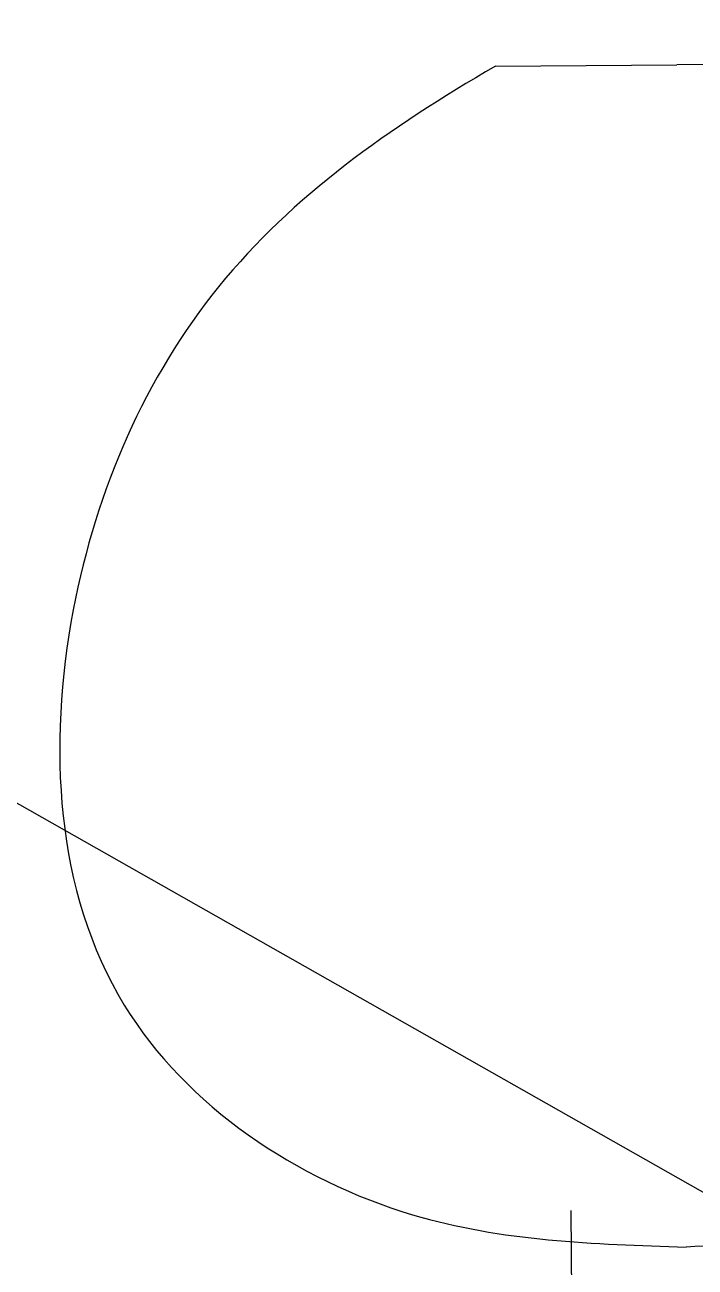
# Model space of a CAD drawing. Header units: metres. Extents: x 324293 to 653279, y 3585589 to 7191434.
# Drawn here: x 334514.3115 to 334514.5787, y 3600569.6537 to 3600570.1485 of the extents above; entities that cross this region are included whole.
import ezdxf

# ---------------------------------------------------------------- set-up
doc = ezdxf.new("R2010")
doc.units = ezdxf.units.M
doc.layers.add('Tir bargh', color=10, linetype='Continuous')
doc.layers.add('V-NODE', color=1, linetype='Continuous')

# ---------------------------------------------------------------- blocks, each defined once
blk = doc.blocks.new('E')
at = {"layer": 'Tir bargh'}
for p, q in [((0.96012, 5.01545), (-1.09158, 6.20022)), ((-0.44561, 5.95606), (-0.42252, 5.95606)), ((-0.39943, 5.95606), (-0.42252, 5.95606)), ((-0.43711, 5.78028), (-0.43711, 5.81044))]:
    blk.add_line(p, q, dxfattribs=at)
for points in [[(-0.44561, 5.95606, -0.28802), (-0.45908, 5.94838, -0.28802), (-0.48397, 5.93125, -0.28802), (-0.50404, 5.88667, -0.28802), (-0.50172, 5.83476, -0.28802), (-0.46112, 5.80718, -0.28802), (-0.43424, 5.80612, -0.28802), (-0.42252, 5.80567, -0.28802)], [(-0.39943, 5.95606, -0.28802), (-0.38596, 5.94838, -0.28802), (-0.36106, 5.93125, -0.28802), (-0.341, 5.88667, -0.28802), (-0.34332, 5.83476, -0.28802), (-0.38392, 5.80718, -0.28802), (-0.4108, 5.80612, -0.28802), (-0.42252, 5.80567, -0.28802)]]:
    blk.add_open_spline(points, degree=3, knots=[0.28987, 0.28987, 0.28987, 0.28987, 0.908816, 1.521914, 2.211913, 2.829368, 3.306397, 3.306397, 3.306397, 3.306397], dxfattribs=at)
at = {"layer": 'Tir bargh', "invisible_edges": 15}
for points in [[(-0.44448, 5.95606, -0.28089), (-0.45361, 5.95028, -0.27792), (-0.45503, 5.95028, -0.28461), (-0.44548, 5.95606, -0.28561)], [(-0.44548, 5.95606, -0.28561), (-0.45503, 5.95028, -0.28461), (-0.45503, 5.95028, -0.29144), (-0.44548, 5.95606, -0.29044)], [(-0.44548, 5.95606, -0.29044), (-0.45503, 5.95028, -0.29144), (-0.45361, 5.95028, -0.29813), (-0.44448, 5.95606, -0.29516)], [(-0.44252, 5.95606, -0.27648), (-0.45083, 5.95028, -0.27168), (-0.45361, 5.95028, -0.27792), (-0.44448, 5.95606, -0.28089)], [(-0.44448, 5.95606, -0.29516), (-0.45361, 5.95028, -0.29813), (-0.45083, 5.95028, -0.30437), (-0.44252, 5.95606, -0.29957)], [(-0.43968, 5.95606, -0.27257), (-0.44681, 5.95028, -0.26615), (-0.45083, 5.95028, -0.27168), (-0.44252, 5.95606, -0.27648)], [(-0.44252, 5.95606, -0.29957), (-0.45083, 5.95028, -0.30437), (-0.44681, 5.95028, -0.3099), (-0.43968, 5.95606, -0.30348)], [(-0.43609, 5.95606, -0.26934), (-0.44173, 5.95028, -0.26158), (-0.44681, 5.95028, -0.26615), (-0.43968, 5.95606, -0.27257)], [(-0.43968, 5.95606, -0.30348), (-0.44681, 5.95028, -0.3099), (-0.44173, 5.95028, -0.31447), (-0.43609, 5.95606, -0.30671)], [(-0.43191, 5.95606, -0.26693), (-0.43582, 5.95028, -0.25816), (-0.44173, 5.95028, -0.26158), (-0.43609, 5.95606, -0.26934)], [(-0.43609, 5.95606, -0.30671), (-0.44173, 5.95028, -0.31447), (-0.43582, 5.95028, -0.31789), (-0.43191, 5.95606, -0.30912)], [(-0.42732, 5.95606, -0.26544), (-0.42932, 5.95028, -0.25605), (-0.43582, 5.95028, -0.25816), (-0.43191, 5.95606, -0.26693)], [(-0.43191, 5.95606, -0.30912), (-0.43582, 5.95028, -0.31789), (-0.42932, 5.95028, -0.32), (-0.42732, 5.95606, -0.31061)], [(-0.42252, 5.95606, -0.26493), (-0.42252, 5.95028, -0.25533), (-0.42932, 5.95028, -0.25605), (-0.42732, 5.95606, -0.26544)], [(-0.42732, 5.95606, -0.31061), (-0.42932, 5.95028, -0.32), (-0.42252, 5.95028, -0.32072), (-0.42252, 5.95606, -0.31112)], [(-0.42252, 5.95606, -0.31112), (-0.42252, 5.95028, -0.32072), (-0.41572, 5.95028, -0.32), (-0.41772, 5.95606, -0.31061)], [(-0.41772, 5.95606, -0.26544), (-0.41572, 5.95028, -0.25605), (-0.42252, 5.95028, -0.25533), (-0.42252, 5.95606, -0.26493)], [(-0.45361, 5.95028, -0.27792), (-0.46238, 5.94391, -0.27507), (-0.4642, 5.94391, -0.28364), (-0.45503, 5.95028, -0.28461)], [(-0.45503, 5.95028, -0.28461), (-0.4642, 5.94391, -0.28364), (-0.4642, 5.94391, -0.29241), (-0.45503, 5.95028, -0.29144)], [(-0.45503, 5.95028, -0.29144), (-0.4642, 5.94391, -0.29241), (-0.46238, 5.94391, -0.30097), (-0.45361, 5.95028, -0.29813)], [(-0.45083, 5.95028, -0.27168), (-0.45881, 5.94391, -0.26707), (-0.46238, 5.94391, -0.27507), (-0.45361, 5.95028, -0.27792)], [(-0.45361, 5.95028, -0.29813), (-0.46238, 5.94391, -0.30097), (-0.45881, 5.94391, -0.30898), (-0.45083, 5.95028, -0.30437)], [(-0.44681, 5.95028, -0.26615), (-0.45366, 5.94391, -0.25998), (-0.45881, 5.94391, -0.26707), (-0.45083, 5.95028, -0.27168)], [(-0.45083, 5.95028, -0.30437), (-0.45881, 5.94391, -0.30898), (-0.45366, 5.94391, -0.31607), (-0.44681, 5.95028, -0.3099)], [(-0.44173, 5.95028, -0.26158), (-0.44715, 5.94391, -0.25412), (-0.45366, 5.94391, -0.25998), (-0.44681, 5.95028, -0.26615)], [(-0.44681, 5.95028, -0.3099), (-0.45366, 5.94391, -0.31607), (-0.44715, 5.94391, -0.32193), (-0.44173, 5.95028, -0.31447)], [(-0.43582, 5.95028, -0.25816), (-0.43956, 5.94391, -0.24974), (-0.44715, 5.94391, -0.25412), (-0.44173, 5.95028, -0.26158)], [(-0.44173, 5.95028, -0.31447), (-0.44715, 5.94391, -0.32193), (-0.43956, 5.94391, -0.32631), (-0.43582, 5.95028, -0.31789)], [(-0.42932, 5.95028, -0.25605), (-0.43123, 5.94391, -0.24703), (-0.43956, 5.94391, -0.24974), (-0.43582, 5.95028, -0.25816)], [(-0.43582, 5.95028, -0.31789), (-0.43956, 5.94391, -0.32631), (-0.43123, 5.94391, -0.32902), (-0.42932, 5.95028, -0.32)], [(-0.42252, 5.95028, -0.25533), (-0.42252, 5.94391, -0.24612), (-0.43123, 5.94391, -0.24703), (-0.42932, 5.95028, -0.25605)], [(-0.42932, 5.95028, -0.32), (-0.43123, 5.94391, -0.32902), (-0.42252, 5.94391, -0.32993), (-0.42252, 5.95028, -0.32072)], [(-0.42252, 5.95028, -0.32072), (-0.42252, 5.94391, -0.32993), (-0.41381, 5.94391, -0.32902), (-0.41572, 5.95028, -0.32)], [(-0.41572, 5.95028, -0.25605), (-0.41381, 5.94391, -0.24703), (-0.42252, 5.94391, -0.24612), (-0.42252, 5.95028, -0.25533)], [(-0.46238, 5.94391, -0.27507), (-0.47057, 5.93674, -0.27241), (-0.47276, 5.93674, -0.28274), (-0.4642, 5.94391, -0.28364)], [(-0.4642, 5.94391, -0.28364), (-0.47276, 5.93674, -0.28274), (-0.47276, 5.93674, -0.29331), (-0.4642, 5.94391, -0.29241)], [(-0.4642, 5.94391, -0.29241), (-0.47276, 5.93674, -0.29331), (-0.47057, 5.93674, -0.30364), (-0.46238, 5.94391, -0.30097)], [(-0.45881, 5.94391, -0.26707), (-0.46627, 5.93674, -0.26276), (-0.47057, 5.93674, -0.27241), (-0.46238, 5.94391, -0.27507)], [(-0.46238, 5.94391, -0.30097), (-0.47057, 5.93674, -0.30364), (-0.46627, 5.93674, -0.31328), (-0.45881, 5.94391, -0.30898)], [(-0.45366, 5.94391, -0.25998), (-0.46006, 5.93674, -0.25422), (-0.46627, 5.93674, -0.26276), (-0.45881, 5.94391, -0.26707)], [(-0.45881, 5.94391, -0.30898), (-0.46627, 5.93674, -0.31328), (-0.46006, 5.93674, -0.32183), (-0.45366, 5.94391, -0.31607)], [(-0.44715, 5.94391, -0.25412), (-0.45221, 5.93674, -0.24715), (-0.46006, 5.93674, -0.25422), (-0.45366, 5.94391, -0.25998)], [(-0.45366, 5.94391, -0.31607), (-0.46006, 5.93674, -0.32183), (-0.45221, 5.93674, -0.3289), (-0.44715, 5.94391, -0.32193)], [(-0.43956, 5.94391, -0.24974), (-0.44307, 5.93674, -0.24187), (-0.45221, 5.93674, -0.24715), (-0.44715, 5.94391, -0.25412)], [(-0.44715, 5.94391, -0.32193), (-0.45221, 5.93674, -0.3289), (-0.44307, 5.93674, -0.33418), (-0.43956, 5.94391, -0.32631)], [(-0.43123, 5.94391, -0.24703), (-0.43302, 5.93674, -0.23861), (-0.44307, 5.93674, -0.24187), (-0.43956, 5.94391, -0.24974)], [(-0.43956, 5.94391, -0.32631), (-0.44307, 5.93674, -0.33418), (-0.43302, 5.93674, -0.33744), (-0.43123, 5.94391, -0.32902)], [(-0.42252, 5.94391, -0.24612), (-0.42252, 5.93674, -0.2375), (-0.43302, 5.93674, -0.23861), (-0.43123, 5.94391, -0.24703)], [(-0.43123, 5.94391, -0.32902), (-0.43302, 5.93674, -0.33744), (-0.42252, 5.93674, -0.33854), (-0.42252, 5.94391, -0.32993)], [(-0.42252, 5.94391, -0.32993), (-0.42252, 5.93674, -0.33854), (-0.41201, 5.93674, -0.33744), (-0.41381, 5.94391, -0.32902)], [(-0.41381, 5.94391, -0.24703), (-0.41201, 5.93674, -0.23861), (-0.42252, 5.93674, -0.2375), (-0.42252, 5.94391, -0.24612)], [(-0.47057, 5.93674, -0.27241), (-0.47791, 5.92863, -0.27003), (-0.48044, 5.92863, -0.28194), (-0.47276, 5.93674, -0.28274)], [(-0.47276, 5.93674, -0.28274), (-0.48044, 5.92863, -0.28194), (-0.48044, 5.92863, -0.29411), (-0.47276, 5.93674, -0.29331)], [(-0.47276, 5.93674, -0.29331), (-0.48044, 5.92863, -0.29411), (-0.47791, 5.92863, -0.30602), (-0.47057, 5.93674, -0.30364)], [(-0.46627, 5.93674, -0.26276), (-0.47296, 5.92863, -0.2589), (-0.47791, 5.92863, -0.27003), (-0.47057, 5.93674, -0.27241)], [(-0.47057, 5.93674, -0.30364), (-0.47791, 5.92863, -0.30602), (-0.47296, 5.92863, -0.31715), (-0.46627, 5.93674, -0.31328)], [(-0.46006, 5.93674, -0.25422), (-0.4658, 5.92863, -0.24905), (-0.47296, 5.92863, -0.2589), (-0.46627, 5.93674, -0.26276)], [(-0.46627, 5.93674, -0.31328), (-0.47296, 5.92863, -0.31715), (-0.4658, 5.92863, -0.327), (-0.46006, 5.93674, -0.32183)], [(-0.45221, 5.93674, -0.24715), (-0.45675, 5.92863, -0.2409), (-0.4658, 5.92863, -0.24905), (-0.46006, 5.93674, -0.25422)], [(-0.46006, 5.93674, -0.32183), (-0.4658, 5.92863, -0.327), (-0.45675, 5.92863, -0.33515), (-0.45221, 5.93674, -0.3289)], [(-0.44307, 5.93674, -0.24187), (-0.44621, 5.92863, -0.23482), (-0.45675, 5.92863, -0.2409), (-0.45221, 5.93674, -0.24715)], [(-0.45221, 5.93674, -0.3289), (-0.45675, 5.92863, -0.33515), (-0.44621, 5.92863, -0.34123), (-0.44307, 5.93674, -0.33418)], [(-0.43302, 5.93674, -0.23861), (-0.43463, 5.92863, -0.23105), (-0.44621, 5.92863, -0.23482), (-0.44307, 5.93674, -0.24187)], [(-0.44307, 5.93674, -0.33418), (-0.44621, 5.92863, -0.34123), (-0.43463, 5.92863, -0.345), (-0.43302, 5.93674, -0.33744)], [(-0.42252, 5.93674, -0.2375), (-0.42252, 5.92863, -0.22978), (-0.43463, 5.92863, -0.23105), (-0.43302, 5.93674, -0.23861)], [(-0.43302, 5.93674, -0.33744), (-0.43463, 5.92863, -0.345), (-0.42252, 5.92863, -0.34627), (-0.42252, 5.93674, -0.33854)], [(-0.42252, 5.93674, -0.33854), (-0.42252, 5.92863, -0.34627), (-0.41041, 5.92863, -0.345), (-0.41201, 5.93674, -0.33744)], [(-0.41201, 5.93674, -0.23861), (-0.41041, 5.92863, -0.23105), (-0.42252, 5.92863, -0.22978), (-0.42252, 5.93674, -0.2375)], [(-0.47791, 5.92863, -0.27003), (-0.48415, 5.91956, -0.268), (-0.48697, 5.91956, -0.28125), (-0.48044, 5.92863, -0.28194)], [(-0.48044, 5.92863, -0.28194), (-0.48697, 5.91956, -0.28125), (-0.48697, 5.91956, -0.2948), (-0.48044, 5.92863, -0.29411)], [(-0.48044, 5.92863, -0.29411), (-0.48697, 5.91956, -0.2948), (-0.48415, 5.91956, -0.30805), (-0.47791, 5.92863, -0.30602)], [(-0.47296, 5.92863, -0.2589), (-0.47864, 5.91956, -0.25562), (-0.48415, 5.91956, -0.268), (-0.47791, 5.92863, -0.27003)], [(-0.47791, 5.92863, -0.30602), (-0.48415, 5.91956, -0.30805), (-0.47864, 5.91956, -0.32043), (-0.47296, 5.92863, -0.31715)], [(-0.4658, 5.92863, -0.24905), (-0.47068, 5.91956, -0.24466), (-0.47864, 5.91956, -0.25562), (-0.47296, 5.92863, -0.2589)], [(-0.47296, 5.92863, -0.31715), (-0.47864, 5.91956, -0.32043), (-0.47068, 5.91956, -0.33139), (-0.4658, 5.92863, -0.327)], [(-0.45675, 5.92863, -0.2409), (-0.46061, 5.91956, -0.23559), (-0.47068, 5.91956, -0.24466), (-0.4658, 5.92863, -0.24905)], [(-0.4658, 5.92863, -0.327), (-0.47068, 5.91956, -0.33139), (-0.46061, 5.91956, -0.34045), (-0.45675, 5.92863, -0.33515)], [(-0.44621, 5.92863, -0.23482), (-0.44888, 5.91956, -0.22882), (-0.46061, 5.91956, -0.23559), (-0.45675, 5.92863, -0.2409)], [(-0.45675, 5.92863, -0.33515), (-0.46061, 5.91956, -0.34045), (-0.44888, 5.91956, -0.34723), (-0.44621, 5.92863, -0.34123)], [(-0.43463, 5.92863, -0.23105), (-0.43599, 5.91956, -0.22463), (-0.44888, 5.91956, -0.22882), (-0.44621, 5.92863, -0.23482)], [(-0.44621, 5.92863, -0.34123), (-0.44888, 5.91956, -0.34723), (-0.43599, 5.91956, -0.35142), (-0.43463, 5.92863, -0.345)], [(-0.42252, 5.92863, -0.22978), (-0.42252, 5.91956, -0.22322), (-0.43599, 5.91956, -0.22463), (-0.43463, 5.92863, -0.23105)], [(-0.43463, 5.92863, -0.345), (-0.43599, 5.91956, -0.35142), (-0.42252, 5.91956, -0.35283), (-0.42252, 5.92863, -0.34627)], [(-0.42252, 5.92863, -0.34627), (-0.42252, 5.91956, -0.35283), (-0.40904, 5.91956, -0.35142), (-0.41041, 5.92863, -0.345)], [(-0.41041, 5.92863, -0.23105), (-0.40904, 5.91956, -0.22463), (-0.42252, 5.91956, -0.22322), (-0.42252, 5.92863, -0.22978)], [(-0.48415, 5.91956, -0.268), (-0.48922, 5.9097, -0.26635), (-0.49227, 5.9097, -0.28069), (-0.48697, 5.91956, -0.28125)], [(-0.48697, 5.91956, -0.28125), (-0.49227, 5.9097, -0.28069), (-0.49227, 5.9097, -0.29536), (-0.48697, 5.91956, -0.2948)], [(-0.48697, 5.91956, -0.2948), (-0.49227, 5.9097, -0.29536), (-0.48922, 5.9097, -0.3097), (-0.48415, 5.91956, -0.30805)], [(-0.47864, 5.91956, -0.25562), (-0.48326, 5.9097, -0.25296), (-0.48922, 5.9097, -0.26635), (-0.48415, 5.91956, -0.268)], [(-0.48415, 5.91956, -0.30805), (-0.48922, 5.9097, -0.3097), (-0.48326, 5.9097, -0.32309), (-0.47864, 5.91956, -0.32043)], [(-0.47068, 5.91956, -0.24466), (-0.47464, 5.9097, -0.2411), (-0.48326, 5.9097, -0.25296), (-0.47864, 5.91956, -0.25562)], [(-0.47864, 5.91956, -0.32043), (-0.48326, 5.9097, -0.32309), (-0.47464, 5.9097, -0.33495), (-0.47068, 5.91956, -0.33139)], [(-0.46061, 5.91956, -0.23559), (-0.46374, 5.9097, -0.23129), (-0.47464, 5.9097, -0.2411), (-0.47068, 5.91956, -0.24466)], [(-0.47068, 5.91956, -0.33139), (-0.47464, 5.9097, -0.33495), (-0.46374, 5.9097, -0.34476), (-0.46061, 5.91956, -0.34045)], [(-0.44888, 5.91956, -0.22882), (-0.45104, 5.9097, -0.22395), (-0.46374, 5.9097, -0.23129), (-0.46061, 5.91956, -0.23559)], [(-0.46061, 5.91956, -0.34045), (-0.46374, 5.9097, -0.34476), (-0.45104, 5.9097, -0.35209), (-0.44888, 5.91956, -0.34723)], [(-0.43599, 5.91956, -0.22463), (-0.4371, 5.9097, -0.21942), (-0.45104, 5.9097, -0.22395), (-0.44888, 5.91956, -0.22882)], [(-0.44888, 5.91956, -0.34723), (-0.45104, 5.9097, -0.35209), (-0.4371, 5.9097, -0.35663), (-0.43599, 5.91956, -0.35142)], [(-0.42252, 5.91956, -0.22322), (-0.42252, 5.9097, -0.21789), (-0.4371, 5.9097, -0.21942), (-0.43599, 5.91956, -0.22463)], [(-0.43599, 5.91956, -0.35142), (-0.4371, 5.9097, -0.35663), (-0.42252, 5.9097, -0.35816), (-0.42252, 5.91956, -0.35283)], [(-0.42252, 5.91956, -0.35283), (-0.42252, 5.9097, -0.35816), (-0.40794, 5.9097, -0.35663), (-0.40904, 5.91956, -0.35142)], [(-0.40904, 5.91956, -0.22463), (-0.40794, 5.9097, -0.21942), (-0.42252, 5.9097, -0.21789), (-0.42252, 5.91956, -0.22322)], [(-0.48922, 5.9097, -0.26635), (-0.49312, 5.89928, -0.26509), (-0.49635, 5.89928, -0.28027), (-0.49227, 5.9097, -0.28069)], [(-0.49227, 5.9097, -0.28069), (-0.49635, 5.89928, -0.28027), (-0.49635, 5.89928, -0.29578), (-0.49227, 5.9097, -0.29536)], [(-0.49227, 5.9097, -0.29536), (-0.49635, 5.89928, -0.29578), (-0.49312, 5.89928, -0.31096), (-0.48922, 5.9097, -0.3097)], [(-0.48326, 5.9097, -0.25296), (-0.48681, 5.89928, -0.25091), (-0.49312, 5.89928, -0.26509), (-0.48922, 5.9097, -0.26635)], [(-0.48922, 5.9097, -0.3097), (-0.49312, 5.89928, -0.31096), (-0.48681, 5.89928, -0.32514), (-0.48326, 5.9097, -0.32309)], [(-0.47464, 5.9097, -0.2411), (-0.47769, 5.89928, -0.23835), (-0.48681, 5.89928, -0.25091), (-0.48326, 5.9097, -0.25296)], [(-0.48326, 5.9097, -0.32309), (-0.48681, 5.89928, -0.32514), (-0.47769, 5.89928, -0.3377), (-0.47464, 5.9097, -0.33495)], [(-0.46374, 5.9097, -0.23129), (-0.46615, 5.89928, -0.22797), (-0.47769, 5.89928, -0.23835), (-0.47464, 5.9097, -0.2411)], [(-0.47464, 5.9097, -0.33495), (-0.47769, 5.89928, -0.3377), (-0.46615, 5.89928, -0.34808), (-0.46374, 5.9097, -0.34476)], [(-0.45104, 5.9097, -0.22395), (-0.45271, 5.89928, -0.22021), (-0.46615, 5.89928, -0.22797), (-0.46374, 5.9097, -0.23129)], [(-0.46374, 5.9097, -0.34476), (-0.46615, 5.89928, -0.34808), (-0.45271, 5.89928, -0.35584), (-0.45104, 5.9097, -0.35209)], [(-0.4371, 5.9097, -0.21942), (-0.43795, 5.89928, -0.21541), (-0.45271, 5.89928, -0.22021), (-0.45104, 5.9097, -0.22395)], [(-0.45104, 5.9097, -0.35209), (-0.45271, 5.89928, -0.35584), (-0.43795, 5.89928, -0.36064), (-0.4371, 5.9097, -0.35663)], [(-0.42252, 5.9097, -0.21789), (-0.42252, 5.89928, -0.21379), (-0.43795, 5.89928, -0.21541), (-0.4371, 5.9097, -0.21942)], [(-0.4371, 5.9097, -0.35663), (-0.43795, 5.89928, -0.36064), (-0.42252, 5.89928, -0.36226), (-0.42252, 5.9097, -0.35816)], [(-0.42252, 5.9097, -0.35816), (-0.42252, 5.89928, -0.36226), (-0.40708, 5.89928, -0.36064), (-0.40794, 5.9097, -0.35663)], [(-0.40794, 5.9097, -0.21942), (-0.40708, 5.89928, -0.21541), (-0.42252, 5.89928, -0.21379), (-0.42252, 5.9097, -0.21789)], [(-0.49312, 5.89928, -0.26509), (-0.49587, 5.88846, -0.26419), (-0.49923, 5.88846, -0.27996), (-0.49635, 5.89928, -0.28027)], [(-0.49635, 5.89928, -0.28027), (-0.49923, 5.88846, -0.27996), (-0.49923, 5.88846, -0.29609), (-0.49635, 5.89928, -0.29578)], [(-0.49635, 5.89928, -0.29578), (-0.49923, 5.88846, -0.29609), (-0.49587, 5.88846, -0.31186), (-0.49312, 5.89928, -0.31096)], [(-0.48681, 5.89928, -0.25091), (-0.48931, 5.88846, -0.24946), (-0.49587, 5.88846, -0.26419), (-0.49312, 5.89928, -0.26509)], [(-0.49312, 5.89928, -0.31096), (-0.49587, 5.88846, -0.31186), (-0.48931, 5.88846, -0.32659), (-0.48681, 5.89928, -0.32514)], [(-0.47769, 5.89928, -0.23835), (-0.47984, 5.88846, -0.23642), (-0.48931, 5.88846, -0.24946), (-0.48681, 5.89928, -0.25091)], [(-0.48681, 5.89928, -0.32514), (-0.48931, 5.88846, -0.32659), (-0.47984, 5.88846, -0.33963), (-0.47769, 5.89928, -0.3377)], [(-0.46615, 5.89928, -0.22797), (-0.46785, 5.88846, -0.22563), (-0.47984, 5.88846, -0.23642), (-0.47769, 5.89928, -0.23835)], [(-0.47769, 5.89928, -0.3377), (-0.47984, 5.88846, -0.33963), (-0.46785, 5.88846, -0.35042), (-0.46615, 5.89928, -0.34808)], [(-0.45271, 5.89928, -0.22021), (-0.45389, 5.88846, -0.21756), (-0.46785, 5.88846, -0.22563), (-0.46615, 5.89928, -0.22797)], [(-0.46615, 5.89928, -0.34808), (-0.46785, 5.88846, -0.35042), (-0.45389, 5.88846, -0.35849), (-0.45271, 5.89928, -0.35584)], [(-0.43795, 5.89928, -0.21541), (-0.43855, 5.88846, -0.21258), (-0.45389, 5.88846, -0.21756), (-0.45271, 5.89928, -0.22021)], [(-0.45271, 5.89928, -0.35584), (-0.45389, 5.88846, -0.35849), (-0.43855, 5.88846, -0.36347), (-0.43795, 5.89928, -0.36064)], [(-0.42252, 5.89928, -0.21379), (-0.42252, 5.88846, -0.2109), (-0.43855, 5.88846, -0.21258), (-0.43795, 5.89928, -0.21541)], [(-0.43795, 5.89928, -0.36064), (-0.43855, 5.88846, -0.36347), (-0.42252, 5.88846, -0.36515), (-0.42252, 5.89928, -0.36226)], [(-0.42252, 5.89928, -0.36226), (-0.42252, 5.88846, -0.36515), (-0.40648, 5.88846, -0.36347), (-0.40708, 5.89928, -0.36064)], [(-0.40708, 5.89928, -0.21541), (-0.40648, 5.88846, -0.21258), (-0.42252, 5.88846, -0.2109), (-0.42252, 5.89928, -0.21379)], [(-0.49587, 5.88846, -0.26419), (-0.49748, 5.87739, -0.26367), (-0.50091, 5.87739, -0.27979), (-0.49923, 5.88846, -0.27996)], [(-0.49923, 5.88846, -0.27996), (-0.50091, 5.87739, -0.27979), (-0.50091, 5.87739, -0.29626), (-0.49923, 5.88846, -0.29609)], [(-0.49923, 5.88846, -0.29609), (-0.50091, 5.87739, -0.29626), (-0.49748, 5.87739, -0.31238), (-0.49587, 5.88846, -0.31186)], [(-0.48931, 5.88846, -0.24946), (-0.49078, 5.87739, -0.24861), (-0.49748, 5.87739, -0.26367), (-0.49587, 5.88846, -0.26419)], [(-0.49587, 5.88846, -0.31186), (-0.49748, 5.87739, -0.31238), (-0.49078, 5.87739, -0.32744), (-0.48931, 5.88846, -0.32659)], [(-0.47984, 5.88846, -0.23642), (-0.4811, 5.87739, -0.23528), (-0.49078, 5.87739, -0.24861), (-0.48931, 5.88846, -0.24946)], [(-0.48931, 5.88846, -0.32659), (-0.49078, 5.87739, -0.32744), (-0.4811, 5.87739, -0.34077), (-0.47984, 5.88846, -0.33963)], [(-0.46785, 5.88846, -0.22563), (-0.46885, 5.87739, -0.22426), (-0.4811, 5.87739, -0.23528), (-0.47984, 5.88846, -0.23642)], [(-0.47984, 5.88846, -0.33963), (-0.4811, 5.87739, -0.34077), (-0.46885, 5.87739, -0.35179), (-0.46785, 5.88846, -0.35042)], [(-0.45389, 5.88846, -0.21756), (-0.45458, 5.87739, -0.21602), (-0.46885, 5.87739, -0.22426), (-0.46785, 5.88846, -0.22563)], [(-0.46785, 5.88846, -0.35042), (-0.46885, 5.87739, -0.35179), (-0.45458, 5.87739, -0.36003), (-0.45389, 5.88846, -0.35849)], [(-0.43855, 5.88846, -0.21258), (-0.43891, 5.87739, -0.21092), (-0.45458, 5.87739, -0.21602), (-0.45389, 5.88846, -0.21756)], [(-0.45389, 5.88846, -0.35849), (-0.45458, 5.87739, -0.36003), (-0.43891, 5.87739, -0.36512), (-0.43855, 5.88846, -0.36347)], [(-0.42252, 5.88846, -0.2109), (-0.42252, 5.87739, -0.2092), (-0.43891, 5.87739, -0.21092), (-0.43855, 5.88846, -0.21258)], [(-0.43855, 5.88846, -0.36347), (-0.43891, 5.87739, -0.36512), (-0.42252, 5.87739, -0.36685), (-0.42252, 5.88846, -0.36515)], [(-0.42252, 5.88846, -0.36515), (-0.42252, 5.87739, -0.36685), (-0.40613, 5.87739, -0.36512), (-0.40648, 5.88846, -0.36347)], [(-0.40648, 5.88846, -0.21258), (-0.40613, 5.87739, -0.21092), (-0.42252, 5.87739, -0.2092), (-0.42252, 5.88846, -0.2109)], [(-0.49748, 5.87739, -0.26367), (-0.49783, 5.86619, -0.26355), (-0.50127, 5.86619, -0.27975), (-0.50091, 5.87739, -0.27979)], [(-0.50091, 5.87739, -0.27979), (-0.50127, 5.86619, -0.27975), (-0.50127, 5.86619, -0.2963), (-0.50091, 5.87739, -0.29626)], [(-0.50091, 5.87739, -0.29626), (-0.50127, 5.86619, -0.2963), (-0.49783, 5.86619, -0.31249), (-0.49748, 5.87739, -0.31238)], [(-0.49078, 5.87739, -0.24861), (-0.4911, 5.86619, -0.24843), (-0.49783, 5.86619, -0.26355), (-0.49748, 5.87739, -0.26367)], [(-0.49748, 5.87739, -0.31238), (-0.49783, 5.86619, -0.31249), (-0.4911, 5.86619, -0.32762), (-0.49078, 5.87739, -0.32744)], [(-0.4811, 5.87739, -0.23528), (-0.48136, 5.86619, -0.23504), (-0.4911, 5.86619, -0.24843), (-0.49078, 5.87739, -0.24861)], [(-0.49078, 5.87739, -0.32744), (-0.4911, 5.86619, -0.32762), (-0.48136, 5.86619, -0.34101), (-0.4811, 5.87739, -0.34077)], [(-0.46885, 5.87739, -0.22426), (-0.46906, 5.86619, -0.22396), (-0.48136, 5.86619, -0.23504), (-0.4811, 5.87739, -0.23528)], [(-0.4811, 5.87739, -0.34077), (-0.48136, 5.86619, -0.34101), (-0.46906, 5.86619, -0.35209), (-0.46885, 5.87739, -0.35179)], [(-0.45458, 5.87739, -0.21602), (-0.45473, 5.86619, -0.21569), (-0.46906, 5.86619, -0.22396), (-0.46885, 5.87739, -0.22426)], [(-0.46885, 5.87739, -0.35179), (-0.46906, 5.86619, -0.35209), (-0.45473, 5.86619, -0.36036), (-0.45458, 5.87739, -0.36003)], [(-0.43891, 5.87739, -0.21092), (-0.43898, 5.86619, -0.21057), (-0.45473, 5.86619, -0.21569), (-0.45458, 5.87739, -0.21602)], [(-0.45458, 5.87739, -0.36003), (-0.45473, 5.86619, -0.36036), (-0.43898, 5.86619, -0.36548), (-0.43891, 5.87739, -0.36512)], [(-0.42252, 5.87739, -0.2092), (-0.42252, 5.86619, -0.20884), (-0.43898, 5.86619, -0.21057), (-0.43891, 5.87739, -0.21092)], [(-0.43891, 5.87739, -0.36512), (-0.43898, 5.86619, -0.36548), (-0.42252, 5.86619, -0.36721), (-0.42252, 5.87739, -0.36685)], [(-0.42252, 5.87739, -0.36685), (-0.42252, 5.86619, -0.36721), (-0.40606, 5.86619, -0.36548), (-0.40613, 5.87739, -0.36512)], [(-0.40613, 5.87739, -0.21092), (-0.40606, 5.86619, -0.21057), (-0.42252, 5.86619, -0.20884), (-0.42252, 5.87739, -0.2092)], [(-0.49783, 5.86619, -0.26355), (-0.49667, 5.85506, -0.26393), (-0.50006, 5.85506, -0.27987), (-0.50127, 5.86619, -0.27975)], [(-0.50127, 5.86619, -0.27975), (-0.50006, 5.85506, -0.27987), (-0.50006, 5.85506, -0.29617), (-0.50127, 5.86619, -0.2963)], [(-0.50127, 5.86619, -0.2963), (-0.50006, 5.85506, -0.29617), (-0.49667, 5.85506, -0.31212), (-0.49783, 5.86619, -0.31249)], [(-0.4911, 5.86619, -0.24843), (-0.49004, 5.85506, -0.24904), (-0.49667, 5.85506, -0.26393), (-0.49783, 5.86619, -0.26355)], [(-0.49783, 5.86619, -0.31249), (-0.49667, 5.85506, -0.31212), (-0.49004, 5.85506, -0.32701), (-0.4911, 5.86619, -0.32762)], [(-0.48136, 5.86619, -0.23504), (-0.48046, 5.85506, -0.23585), (-0.49004, 5.85506, -0.24904), (-0.4911, 5.86619, -0.24843)], [(-0.4911, 5.86619, -0.32762), (-0.49004, 5.85506, -0.32701), (-0.48046, 5.85506, -0.3402), (-0.48136, 5.86619, -0.34101)], [(-0.46906, 5.86619, -0.22396), (-0.46835, 5.85506, -0.22494), (-0.48046, 5.85506, -0.23585), (-0.48136, 5.86619, -0.23504)], [(-0.48136, 5.86619, -0.34101), (-0.48046, 5.85506, -0.3402), (-0.46835, 5.85506, -0.35111), (-0.46906, 5.86619, -0.35209)], [(-0.45473, 5.86619, -0.21569), (-0.45423, 5.85506, -0.21679), (-0.46835, 5.85506, -0.22494), (-0.46906, 5.86619, -0.22396)], [(-0.46906, 5.86619, -0.35209), (-0.46835, 5.85506, -0.35111), (-0.45423, 5.85506, -0.35926), (-0.45473, 5.86619, -0.36036)], [(-0.43898, 5.86619, -0.21057), (-0.43873, 5.85506, -0.21176), (-0.45423, 5.85506, -0.21679), (-0.45473, 5.86619, -0.21569)], [(-0.45473, 5.86619, -0.36036), (-0.45423, 5.85506, -0.35926), (-0.43873, 5.85506, -0.36429), (-0.43898, 5.86619, -0.36548)], [(-0.42252, 5.86619, -0.20884), (-0.42252, 5.85506, -0.21005), (-0.43873, 5.85506, -0.21176), (-0.43898, 5.86619, -0.21057)], [(-0.43898, 5.86619, -0.36548), (-0.43873, 5.85506, -0.36429), (-0.42252, 5.85506, -0.366), (-0.42252, 5.86619, -0.36721)], [(-0.42252, 5.86619, -0.36721), (-0.42252, 5.85506, -0.366), (-0.40631, 5.85506, -0.36429), (-0.40606, 5.86619, -0.36548)], [(-0.40606, 5.86619, -0.21057), (-0.40631, 5.85506, -0.21176), (-0.42252, 5.85506, -0.21005), (-0.42252, 5.86619, -0.20884)], [(-0.49667, 5.85506, -0.26393), (-0.49373, 5.84431, -0.26489), (-0.49698, 5.84431, -0.2802), (-0.50006, 5.85506, -0.27987)], [(-0.50006, 5.85506, -0.27987), (-0.49698, 5.84431, -0.2802), (-0.49698, 5.84431, -0.29585), (-0.50006, 5.85506, -0.29617)], [(-0.50006, 5.85506, -0.29617), (-0.49698, 5.84431, -0.29585), (-0.49373, 5.84431, -0.31116), (-0.49667, 5.85506, -0.31212)], [(-0.49004, 5.85506, -0.24904), (-0.48736, 5.84431, -0.25059), (-0.49373, 5.84431, -0.26489), (-0.49667, 5.85506, -0.26393)], [(-0.49667, 5.85506, -0.31212), (-0.49373, 5.84431, -0.31116), (-0.48736, 5.84431, -0.32546), (-0.49004, 5.85506, -0.32701)], [(-0.48046, 5.85506, -0.23585), (-0.47816, 5.84431, -0.23793), (-0.48736, 5.84431, -0.25059), (-0.49004, 5.85506, -0.24904)], [(-0.49004, 5.85506, -0.32701), (-0.48736, 5.84431, -0.32546), (-0.47816, 5.84431, -0.33812), (-0.48046, 5.85506, -0.3402)], [(-0.46835, 5.85506, -0.22494), (-0.46653, 5.84431, -0.22745), (-0.47816, 5.84431, -0.23793), (-0.48046, 5.85506, -0.23585)], [(-0.48046, 5.85506, -0.3402), (-0.47816, 5.84431, -0.33812), (-0.46653, 5.84431, -0.3486), (-0.46835, 5.85506, -0.35111)], [(-0.45423, 5.85506, -0.21679), (-0.45297, 5.84431, -0.21963), (-0.46653, 5.84431, -0.22745), (-0.46835, 5.85506, -0.22494)], [(-0.46835, 5.85506, -0.35111), (-0.46653, 5.84431, -0.3486), (-0.45297, 5.84431, -0.35642), (-0.45423, 5.85506, -0.35926)], [(-0.43873, 5.85506, -0.21176), (-0.43809, 5.84431, -0.21479), (-0.45297, 5.84431, -0.21963), (-0.45423, 5.85506, -0.21679)], [(-0.45423, 5.85506, -0.35926), (-0.45297, 5.84431, -0.35642), (-0.43809, 5.84431, -0.36126), (-0.43873, 5.85506, -0.36429)], [(-0.42252, 5.85506, -0.21005), (-0.42252, 5.84431, -0.21315), (-0.43809, 5.84431, -0.21479), (-0.43873, 5.85506, -0.21176)], [(-0.43873, 5.85506, -0.36429), (-0.43809, 5.84431, -0.36126), (-0.42252, 5.84431, -0.3629), (-0.42252, 5.85506, -0.366)], [(-0.42252, 5.85506, -0.366), (-0.42252, 5.84431, -0.3629), (-0.40695, 5.84431, -0.36126), (-0.40631, 5.85506, -0.36429)], [(-0.40631, 5.85506, -0.21176), (-0.40695, 5.84431, -0.21479), (-0.42252, 5.84431, -0.21315), (-0.42252, 5.85506, -0.21005)], [(-0.49373, 5.84431, -0.26489), (-0.48872, 5.83444, -0.26651), (-0.49175, 5.83444, -0.28075), (-0.49698, 5.84431, -0.2802)], [(-0.49698, 5.84431, -0.2802), (-0.49175, 5.83444, -0.28075), (-0.49175, 5.83444, -0.2953), (-0.49698, 5.84431, -0.29585)], [(-0.49698, 5.84431, -0.29585), (-0.49175, 5.83444, -0.2953), (-0.48872, 5.83444, -0.30953), (-0.49373, 5.84431, -0.31116)], [(-0.48736, 5.84431, -0.25059), (-0.4828, 5.83444, -0.25322), (-0.48872, 5.83444, -0.26651), (-0.49373, 5.84431, -0.26489)], [(-0.49373, 5.84431, -0.31116), (-0.48872, 5.83444, -0.30953), (-0.4828, 5.83444, -0.32283), (-0.48736, 5.84431, -0.32546)], [(-0.47816, 5.84431, -0.23793), (-0.47425, 5.83444, -0.24145), (-0.4828, 5.83444, -0.25322), (-0.48736, 5.84431, -0.25059)], [(-0.48736, 5.84431, -0.32546), (-0.4828, 5.83444, -0.32283), (-0.47425, 5.83444, -0.3346), (-0.47816, 5.84431, -0.33812)], [(-0.46653, 5.84431, -0.22745), (-0.46343, 5.83444, -0.23171), (-0.47425, 5.83444, -0.24145), (-0.47816, 5.84431, -0.23793)], [(-0.47816, 5.84431, -0.33812), (-0.47425, 5.83444, -0.3346), (-0.46343, 5.83444, -0.34434), (-0.46653, 5.84431, -0.3486)], [(-0.45297, 5.84431, -0.21963), (-0.45083, 5.83444, -0.22443), (-0.46343, 5.83444, -0.23171), (-0.46653, 5.84431, -0.22745)], [(-0.46653, 5.84431, -0.3486), (-0.46343, 5.83444, -0.34434), (-0.45083, 5.83444, -0.35161), (-0.45297, 5.84431, -0.35642)], [(-0.43809, 5.84431, -0.21479), (-0.43699, 5.83444, -0.21994), (-0.45083, 5.83444, -0.22443), (-0.45297, 5.84431, -0.21963)], [(-0.45297, 5.84431, -0.35642), (-0.45083, 5.83444, -0.35161), (-0.43699, 5.83444, -0.35611), (-0.43809, 5.84431, -0.36126)], [(-0.42252, 5.84431, -0.21315), (-0.42252, 5.83444, -0.21842), (-0.43699, 5.83444, -0.21994), (-0.43809, 5.84431, -0.21479)], [(-0.43809, 5.84431, -0.36126), (-0.43699, 5.83444, -0.35611), (-0.42252, 5.83444, -0.35763), (-0.42252, 5.84431, -0.3629)], [(-0.42252, 5.84431, -0.3629), (-0.42252, 5.83444, -0.35763), (-0.40805, 5.83444, -0.35611), (-0.40695, 5.84431, -0.36126)], [(-0.40695, 5.84431, -0.21479), (-0.40805, 5.83444, -0.21994), (-0.42252, 5.83444, -0.21842), (-0.42252, 5.84431, -0.21315)], [(-0.48872, 5.83444, -0.26651), (-0.48179, 5.82595, -0.26877), (-0.4845, 5.82595, -0.28151), (-0.49175, 5.83444, -0.28075)], [(-0.49175, 5.83444, -0.28075), (-0.4845, 5.82595, -0.28151), (-0.4845, 5.82595, -0.29454), (-0.49175, 5.83444, -0.2953)], [(-0.49175, 5.83444, -0.2953), (-0.4845, 5.82595, -0.29454), (-0.48179, 5.82595, -0.30728), (-0.48872, 5.83444, -0.30953)], [(-0.4828, 5.83444, -0.25322), (-0.47649, 5.82595, -0.25686), (-0.48179, 5.82595, -0.26877), (-0.48872, 5.83444, -0.26651)], [(-0.48872, 5.83444, -0.30953), (-0.48179, 5.82595, -0.30728), (-0.47649, 5.82595, -0.31919), (-0.4828, 5.83444, -0.32283)], [(-0.47425, 5.83444, -0.24145), (-0.46884, 5.82595, -0.24632), (-0.47649, 5.82595, -0.25686), (-0.4828, 5.83444, -0.25322)], [(-0.4828, 5.83444, -0.32283), (-0.47649, 5.82595, -0.31919), (-0.46884, 5.82595, -0.32973), (-0.47425, 5.83444, -0.3346)], [(-0.46343, 5.83444, -0.23171), (-0.45915, 5.82595, -0.2376), (-0.46884, 5.82595, -0.24632), (-0.47425, 5.83444, -0.24145)], [(-0.47425, 5.83444, -0.3346), (-0.46884, 5.82595, -0.32973), (-0.45915, 5.82595, -0.33845), (-0.46343, 5.83444, -0.34434)], [(-0.45083, 5.83444, -0.22443), (-0.44787, 5.82595, -0.23109), (-0.45915, 5.82595, -0.2376), (-0.46343, 5.83444, -0.23171)], [(-0.46343, 5.83444, -0.34434), (-0.45915, 5.82595, -0.33845), (-0.44787, 5.82595, -0.34496), (-0.45083, 5.83444, -0.35161)], [(-0.43699, 5.83444, -0.21994), (-0.43548, 5.82595, -0.22706), (-0.44787, 5.82595, -0.23109), (-0.45083, 5.83444, -0.22443)], [(-0.45083, 5.83444, -0.35161), (-0.44787, 5.82595, -0.34496), (-0.43548, 5.82595, -0.34899), (-0.43699, 5.83444, -0.35611)], [(-0.42252, 5.83444, -0.21842), (-0.42252, 5.82595, -0.2257), (-0.43548, 5.82595, -0.22706), (-0.43699, 5.83444, -0.21994)], [(-0.43699, 5.83444, -0.35611), (-0.43548, 5.82595, -0.34899), (-0.42252, 5.82595, -0.35035), (-0.42252, 5.83444, -0.35763)], [(-0.42252, 5.83444, -0.35763), (-0.42252, 5.82595, -0.35035), (-0.40956, 5.82595, -0.34899), (-0.40805, 5.83444, -0.35611)], [(-0.40805, 5.83444, -0.21994), (-0.40956, 5.82595, -0.22706), (-0.42252, 5.82595, -0.2257), (-0.42252, 5.83444, -0.21842)], [(-0.48179, 5.82595, -0.26877), (-0.47348, 5.81896, -0.27147), (-0.4758, 5.81896, -0.28242), (-0.4845, 5.82595, -0.28151)], [(-0.4845, 5.82595, -0.28151), (-0.4758, 5.81896, -0.28242), (-0.4758, 5.81896, -0.29363), (-0.4845, 5.82595, -0.29454)], [(-0.4845, 5.82595, -0.29454), (-0.4758, 5.81896, -0.29363), (-0.47348, 5.81896, -0.30458), (-0.48179, 5.82595, -0.30728)], [(-0.47649, 5.82595, -0.25686), (-0.46892, 5.81896, -0.26123), (-0.47348, 5.81896, -0.27147), (-0.48179, 5.82595, -0.26877)], [(-0.48179, 5.82595, -0.30728), (-0.47348, 5.81896, -0.30458), (-0.46892, 5.81896, -0.31481), (-0.47649, 5.82595, -0.31919)], [(-0.46884, 5.82595, -0.24632), (-0.46234, 5.81896, -0.25217), (-0.46892, 5.81896, -0.26123), (-0.47649, 5.82595, -0.25686)], [(-0.47649, 5.82595, -0.31919), (-0.46892, 5.81896, -0.31481), (-0.46234, 5.81896, -0.32388), (-0.46884, 5.82595, -0.32973)], [(-0.45915, 5.82595, -0.2376), (-0.45401, 5.81896, -0.24468), (-0.46234, 5.81896, -0.25217), (-0.46884, 5.82595, -0.24632)], [(-0.46884, 5.82595, -0.32973), (-0.46234, 5.81896, -0.32388), (-0.45401, 5.81896, -0.33137), (-0.45915, 5.82595, -0.33845)], [(-0.44787, 5.82595, -0.23109), (-0.44431, 5.81896, -0.23908), (-0.45401, 5.81896, -0.24468), (-0.45915, 5.82595, -0.2376)], [(-0.45915, 5.82595, -0.33845), (-0.45401, 5.81896, -0.33137), (-0.44431, 5.81896, -0.33697), (-0.44787, 5.82595, -0.34496)], [(-0.43548, 5.82595, -0.22706), (-0.43366, 5.81896, -0.23562), (-0.44431, 5.81896, -0.23908), (-0.44787, 5.82595, -0.23109)], [(-0.44787, 5.82595, -0.34496), (-0.44431, 5.81896, -0.33697), (-0.43366, 5.81896, -0.34043), (-0.43548, 5.82595, -0.34899)], [(-0.42252, 5.82595, -0.2257), (-0.42252, 5.81896, -0.23445), (-0.43366, 5.81896, -0.23562), (-0.43548, 5.82595, -0.22706)], [(-0.43548, 5.82595, -0.34899), (-0.43366, 5.81896, -0.34043), (-0.42252, 5.81896, -0.3416), (-0.42252, 5.82595, -0.35035)], [(-0.42252, 5.82595, -0.35035), (-0.42252, 5.81896, -0.3416), (-0.41138, 5.81896, -0.34043), (-0.40956, 5.82595, -0.34899)], [(-0.40956, 5.82595, -0.22706), (-0.41138, 5.81896, -0.23562), (-0.42252, 5.81896, -0.23445), (-0.42252, 5.82595, -0.2257)], [(-0.47348, 5.81896, -0.27147), (-0.46418, 5.8135, -0.27449), (-0.46608, 5.8135, -0.28345), (-0.4758, 5.81896, -0.28242)], [(-0.4758, 5.81896, -0.28242), (-0.46608, 5.8135, -0.28345), (-0.46608, 5.8135, -0.2926), (-0.4758, 5.81896, -0.29363)], [(-0.4758, 5.81896, -0.29363), (-0.46608, 5.8135, -0.2926), (-0.46418, 5.8135, -0.30156), (-0.47348, 5.81896, -0.30458)], [(-0.46892, 5.81896, -0.26123), (-0.46046, 5.8135, -0.26612), (-0.46418, 5.8135, -0.27449), (-0.47348, 5.81896, -0.27147)], [(-0.47348, 5.81896, -0.30458), (-0.46418, 5.8135, -0.30156), (-0.46046, 5.8135, -0.30993), (-0.46892, 5.81896, -0.31481)], [(-0.46234, 5.81896, -0.25217), (-0.45507, 5.8135, -0.25871), (-0.46046, 5.8135, -0.26612), (-0.46892, 5.81896, -0.26123)], [(-0.46892, 5.81896, -0.31481), (-0.46046, 5.8135, -0.30993), (-0.45507, 5.8135, -0.31734), (-0.46234, 5.81896, -0.32388)], [(-0.45401, 5.81896, -0.24468), (-0.44827, 5.8135, -0.25259), (-0.45507, 5.8135, -0.25871), (-0.46234, 5.81896, -0.25217)], [(-0.46234, 5.81896, -0.32388), (-0.45507, 5.8135, -0.31734), (-0.44827, 5.8135, -0.32346), (-0.45401, 5.81896, -0.33137)], [(-0.44431, 5.81896, -0.23908), (-0.44034, 5.8135, -0.24801), (-0.44827, 5.8135, -0.25259), (-0.45401, 5.81896, -0.24468)], [(-0.45401, 5.81896, -0.33137), (-0.44827, 5.8135, -0.32346), (-0.44034, 5.8135, -0.32804), (-0.44431, 5.81896, -0.33697)], [(-0.43366, 5.81896, -0.23562), (-0.43163, 5.8135, -0.24518), (-0.44034, 5.8135, -0.24801), (-0.44431, 5.81896, -0.23908)], [(-0.44431, 5.81896, -0.33697), (-0.44034, 5.8135, -0.32804), (-0.43163, 5.8135, -0.33087), (-0.43366, 5.81896, -0.34043)], [(-0.42252, 5.81896, -0.23445), (-0.42252, 5.8135, -0.24422), (-0.43163, 5.8135, -0.24518), (-0.43366, 5.81896, -0.23562)], [(-0.43366, 5.81896, -0.34043), (-0.43163, 5.8135, -0.33087), (-0.42252, 5.8135, -0.33183), (-0.42252, 5.81896, -0.3416)], [(-0.42252, 5.81896, -0.3416), (-0.42252, 5.8135, -0.33183), (-0.41341, 5.8135, -0.33087), (-0.41138, 5.81896, -0.34043)], [(-0.41138, 5.81896, -0.23562), (-0.41341, 5.8135, -0.24518), (-0.42252, 5.8135, -0.24422), (-0.42252, 5.81896, -0.23445)], [(-0.46418, 5.8135, -0.27449), (-0.45419, 5.80962, -0.27773), (-0.45564, 5.80962, -0.28454), (-0.46608, 5.8135, -0.28345)], [(-0.46608, 5.8135, -0.28345), (-0.45564, 5.80962, -0.28454), (-0.45564, 5.80962, -0.29151), (-0.46608, 5.8135, -0.2926)], [(-0.46608, 5.8135, -0.2926), (-0.45564, 5.80962, -0.29151), (-0.45419, 5.80962, -0.29832), (-0.46418, 5.8135, -0.30156)], [(-0.46046, 5.8135, -0.26612), (-0.45136, 5.80962, -0.27137), (-0.45419, 5.80962, -0.27773), (-0.46418, 5.8135, -0.27449)], [(-0.46418, 5.8135, -0.30156), (-0.45419, 5.80962, -0.29832), (-0.45136, 5.80962, -0.30468), (-0.46046, 5.8135, -0.30993)], [(-0.45507, 5.8135, -0.25871), (-0.44727, 5.80962, -0.26574), (-0.45136, 5.80962, -0.27137), (-0.46046, 5.8135, -0.26612)], [(-0.46046, 5.8135, -0.30993), (-0.45136, 5.80962, -0.30468), (-0.44727, 5.80962, -0.31031), (-0.45507, 5.8135, -0.31734)], [(-0.44827, 5.8135, -0.25259), (-0.44209, 5.80962, -0.26108), (-0.44727, 5.80962, -0.26574), (-0.45507, 5.8135, -0.25871)], [(-0.45507, 5.8135, -0.31734), (-0.44727, 5.80962, -0.31031), (-0.44209, 5.80962, -0.31497), (-0.44827, 5.8135, -0.32346)], [(-0.44034, 5.8135, -0.24801), (-0.43606, 5.80962, -0.2576), (-0.44209, 5.80962, -0.26108), (-0.44827, 5.8135, -0.25259)], [(-0.44827, 5.8135, -0.32346), (-0.44209, 5.80962, -0.31497), (-0.43606, 5.80962, -0.31845), (-0.44034, 5.8135, -0.32804)], [(-0.43163, 5.8135, -0.24518), (-0.42944, 5.80962, -0.25545), (-0.43606, 5.80962, -0.2576), (-0.44034, 5.8135, -0.24801)], [(-0.44034, 5.8135, -0.32804), (-0.43606, 5.80962, -0.31845), (-0.42944, 5.80962, -0.3206), (-0.43163, 5.8135, -0.33087)], [(-0.42252, 5.8135, -0.24422), (-0.42252, 5.80962, -0.25472), (-0.42944, 5.80962, -0.25545), (-0.43163, 5.8135, -0.24518)], [(-0.43163, 5.8135, -0.33087), (-0.42944, 5.80962, -0.3206), (-0.42252, 5.80962, -0.32133), (-0.42252, 5.8135, -0.33183)], [(-0.42252, 5.8135, -0.33183), (-0.42252, 5.80962, -0.32133), (-0.41559, 5.80962, -0.3206), (-0.41341, 5.8135, -0.33087)], [(-0.41341, 5.8135, -0.24518), (-0.41559, 5.80962, -0.25545), (-0.42252, 5.80962, -0.25472), (-0.42252, 5.8135, -0.24422)], [(-0.45419, 5.80962, -0.27773), (-0.44377, 5.80733, -0.28112), (-0.44474, 5.80733, -0.28569), (-0.45564, 5.80962, -0.28454)], [(-0.45564, 5.80962, -0.28454), (-0.44474, 5.80733, -0.28569), (-0.44474, 5.80733, -0.29036), (-0.45564, 5.80962, -0.29151)], [(-0.45564, 5.80962, -0.29151), (-0.44474, 5.80733, -0.29036), (-0.44377, 5.80733, -0.29493), (-0.45419, 5.80962, -0.29832)], [(-0.45136, 5.80962, -0.27137), (-0.44187, 5.80733, -0.27685), (-0.44377, 5.80733, -0.28112), (-0.45419, 5.80962, -0.27773)], [(-0.45419, 5.80962, -0.29832), (-0.44377, 5.80733, -0.29493), (-0.44187, 5.80733, -0.2992), (-0.45136, 5.80962, -0.30468)], [(-0.44727, 5.80962, -0.26574), (-0.43912, 5.80733, -0.27308), (-0.44187, 5.80733, -0.27685), (-0.45136, 5.80962, -0.27137)], [(-0.45136, 5.80962, -0.30468), (-0.44187, 5.80733, -0.2992), (-0.43912, 5.80733, -0.30297), (-0.44727, 5.80962, -0.31031)], [(-0.44209, 5.80962, -0.26108), (-0.43565, 5.80733, -0.26995), (-0.43912, 5.80733, -0.27308), (-0.44727, 5.80962, -0.26574)], [(-0.44727, 5.80962, -0.31031), (-0.43912, 5.80733, -0.30297), (-0.43565, 5.80733, -0.3061), (-0.44209, 5.80962, -0.31497)], [(-0.43606, 5.80962, -0.2576), (-0.43161, 5.80733, -0.26761), (-0.43565, 5.80733, -0.26995), (-0.44209, 5.80962, -0.26108)], [(-0.44209, 5.80962, -0.31497), (-0.43565, 5.80733, -0.3061), (-0.43161, 5.80733, -0.30843), (-0.43606, 5.80962, -0.31845)], [(-0.42944, 5.80962, -0.25545), (-0.42716, 5.80733, -0.26617), (-0.43161, 5.80733, -0.26761), (-0.43606, 5.80962, -0.2576)], [(-0.43606, 5.80962, -0.31845), (-0.43161, 5.80733, -0.30843), (-0.42716, 5.80733, -0.30988), (-0.42944, 5.80962, -0.3206)], [(-0.42252, 5.80962, -0.25472), (-0.42252, 5.80733, -0.26568), (-0.42716, 5.80733, -0.26617), (-0.42944, 5.80962, -0.25545)], [(-0.42944, 5.80962, -0.3206), (-0.42716, 5.80733, -0.30988), (-0.42252, 5.80733, -0.31037), (-0.42252, 5.80962, -0.32133)], [(-0.42252, 5.80962, -0.32133), (-0.42252, 5.80733, -0.31037), (-0.41787, 5.80733, -0.30988), (-0.41559, 5.80962, -0.3206)], [(-0.41559, 5.80962, -0.25545), (-0.41787, 5.80733, -0.26617), (-0.42252, 5.80733, -0.26568), (-0.42252, 5.80962, -0.25472)], [(-0.44377, 5.80733, -0.28112), (-0.43316, 5.8062, -0.28457), (-0.43365, 5.8062, -0.28685), (-0.44474, 5.80733, -0.28569)], [(-0.44474, 5.80733, -0.28569), (-0.43365, 5.8062, -0.28685), (-0.43365, 5.8062, -0.28919), (-0.44474, 5.80733, -0.29036)], [(-0.44474, 5.80733, -0.29036), (-0.43365, 5.8062, -0.28919), (-0.43316, 5.8062, -0.29148), (-0.44377, 5.80733, -0.29493)], [(-0.44187, 5.80733, -0.27685), (-0.43221, 5.8062, -0.28243), (-0.43316, 5.8062, -0.28457), (-0.44377, 5.80733, -0.28112)], [(-0.44377, 5.80733, -0.29493), (-0.43316, 5.8062, -0.29148), (-0.43221, 5.8062, -0.29362), (-0.44187, 5.80733, -0.2992)], [(-0.43912, 5.80733, -0.27308), (-0.43084, 5.8062, -0.28053), (-0.43221, 5.8062, -0.28243), (-0.44187, 5.80733, -0.27685)], [(-0.44187, 5.80733, -0.2992), (-0.43221, 5.8062, -0.29362), (-0.43084, 5.8062, -0.29551), (-0.43912, 5.80733, -0.30297)], [(-0.43565, 5.80733, -0.26995), (-0.4291, 5.8062, -0.27897), (-0.43084, 5.8062, -0.28053), (-0.43912, 5.80733, -0.27308)], [(-0.43912, 5.80733, -0.30297), (-0.43084, 5.8062, -0.29551), (-0.4291, 5.8062, -0.29708), (-0.43565, 5.80733, -0.3061)], [(-0.43161, 5.80733, -0.26761), (-0.42707, 5.8062, -0.2778), (-0.4291, 5.8062, -0.27897), (-0.43565, 5.80733, -0.26995)], [(-0.43565, 5.80733, -0.3061), (-0.4291, 5.8062, -0.29708), (-0.42707, 5.8062, -0.29825), (-0.43161, 5.80733, -0.30843)], [(-0.42716, 5.80733, -0.26617), (-0.42485, 5.8062, -0.27708), (-0.42707, 5.8062, -0.2778), (-0.43161, 5.80733, -0.26761)], [(-0.43161, 5.80733, -0.30843), (-0.42707, 5.8062, -0.29825), (-0.42485, 5.8062, -0.29897), (-0.42716, 5.80733, -0.30988)], [(-0.42252, 5.80733, -0.26568), (-0.42252, 5.8062, -0.27683), (-0.42485, 5.8062, -0.27708), (-0.42716, 5.80733, -0.26617)], [(-0.42716, 5.80733, -0.30988), (-0.42485, 5.8062, -0.29897), (-0.42252, 5.8062, -0.29922), (-0.42252, 5.80733, -0.31037)], [(-0.42252, 5.80733, -0.31037), (-0.42252, 5.8062, -0.29922), (-0.42019, 5.8062, -0.29897), (-0.41787, 5.80733, -0.30988)], [(-0.41787, 5.80733, -0.26617), (-0.42019, 5.8062, -0.27708), (-0.42252, 5.8062, -0.27683), (-0.42252, 5.80733, -0.26568)], [(-0.43316, 5.8062, -0.28457), (-0.42252, 5.80567, -0.28802), (-0.42252, 5.80567, -0.28802), (-0.43365, 5.8062, -0.28685)], [(-0.43365, 5.8062, -0.28685), (-0.42252, 5.80567, -0.28802), (-0.42252, 5.80567, -0.28802), (-0.43365, 5.8062, -0.28919)], [(-0.43365, 5.8062, -0.28919), (-0.42252, 5.80567, -0.28802), (-0.42252, 5.80567, -0.28802), (-0.43316, 5.8062, -0.29148)], [(-0.43221, 5.8062, -0.28243), (-0.42252, 5.80567, -0.28802), (-0.42252, 5.80567, -0.28802), (-0.43316, 5.8062, -0.28457)], [(-0.43316, 5.8062, -0.29148), (-0.42252, 5.80567, -0.28802), (-0.42252, 5.80567, -0.28802), (-0.43221, 5.8062, -0.29362)], [(-0.43084, 5.8062, -0.28053), (-0.42252, 5.80567, -0.28802), (-0.42252, 5.80567, -0.28802), (-0.43221, 5.8062, -0.28243)], [(-0.43221, 5.8062, -0.29362), (-0.42252, 5.80567, -0.28802), (-0.42252, 5.80567, -0.28802), (-0.43084, 5.8062, -0.29551)], [(-0.4291, 5.8062, -0.27897), (-0.42252, 5.80567, -0.28802), (-0.42252, 5.80567, -0.28802), (-0.43084, 5.8062, -0.28053)], [(-0.43084, 5.8062, -0.29551), (-0.42252, 5.80567, -0.28802), (-0.42252, 5.80567, -0.28802), (-0.4291, 5.8062, -0.29708)], [(-0.42707, 5.8062, -0.2778), (-0.42252, 5.80567, -0.28802), (-0.42252, 5.80567, -0.28802), (-0.4291, 5.8062, -0.27897)], [(-0.4291, 5.8062, -0.29708), (-0.42252, 5.80567, -0.28802), (-0.42252, 5.80567, -0.28802), (-0.42707, 5.8062, -0.29825)], [(-0.42485, 5.8062, -0.27708), (-0.42252, 5.80567, -0.28802), (-0.42252, 5.80567, -0.28802), (-0.42707, 5.8062, -0.2778)], [(-0.42707, 5.8062, -0.29825), (-0.42252, 5.80567, -0.28802), (-0.42252, 5.80567, -0.28802), (-0.42485, 5.8062, -0.29897)], [(-0.42252, 5.8062, -0.27683), (-0.42252, 5.80567, -0.28802), (-0.42252, 5.80567, -0.28802), (-0.42485, 5.8062, -0.27708)], [(-0.42485, 5.8062, -0.29897), (-0.42252, 5.80567, -0.28802), (-0.42252, 5.80567, -0.28802), (-0.42252, 5.8062, -0.29922)], [(-0.42252, 5.8062, -0.29922), (-0.42252, 5.80567, -0.28802), (-0.42252, 5.80567, -0.28802), (-0.42019, 5.8062, -0.29897)], [(-0.42019, 5.8062, -0.29897), (-0.42252, 5.80567, -0.28802), (-0.42252, 5.80567, -0.28802), (-0.41797, 5.8062, -0.29825)], [(-0.41797, 5.8062, -0.29825), (-0.42252, 5.80567, -0.28802), (-0.42252, 5.80567, -0.28802), (-0.41594, 5.8062, -0.29708)], [(-0.41594, 5.8062, -0.29708), (-0.42252, 5.80567, -0.28802), (-0.42252, 5.80567, -0.28802), (-0.4142, 5.8062, -0.29551)], [(-0.4142, 5.8062, -0.29551), (-0.42252, 5.80567, -0.28802), (-0.42252, 5.80567, -0.28802), (-0.41282, 5.8062, -0.29362)], [(-0.41282, 5.8062, -0.29362), (-0.42252, 5.80567, -0.28802), (-0.42252, 5.80567, -0.28802), (-0.41187, 5.8062, -0.29148)], [(-0.41187, 5.8062, -0.29148), (-0.42252, 5.80567, -0.28802), (-0.42252, 5.80567, -0.28802), (-0.41139, 5.8062, -0.28919)], [(-0.41139, 5.8062, -0.28919), (-0.42252, 5.80567, -0.28802), (-0.42252, 5.80567, -0.28802), (-0.41139, 5.8062, -0.28685)], [(-0.41139, 5.8062, -0.28685), (-0.42252, 5.80567, -0.28802), (-0.42252, 5.80567, -0.28802), (-0.41187, 5.8062, -0.28457)], [(-0.41187, 5.8062, -0.28457), (-0.42252, 5.80567, -0.28802), (-0.42252, 5.80567, -0.28802), (-0.41282, 5.8062, -0.28243)], [(-0.41282, 5.8062, -0.28243), (-0.42252, 5.80567, -0.28802), (-0.42252, 5.80567, -0.28802), (-0.4142, 5.8062, -0.28053)], [(-0.4142, 5.8062, -0.28053), (-0.42252, 5.80567, -0.28802), (-0.42252, 5.80567, -0.28802), (-0.41594, 5.8062, -0.27897)], [(-0.41594, 5.8062, -0.27897), (-0.42252, 5.80567, -0.28802), (-0.42252, 5.80567, -0.28802), (-0.41797, 5.8062, -0.2778)], [(-0.41797, 5.8062, -0.2778), (-0.42252, 5.80567, -0.28802), (-0.42252, 5.80567, -0.28802), (-0.42019, 5.8062, -0.27708)], [(-0.42019, 5.8062, -0.27708), (-0.42252, 5.80567, -0.28802), (-0.42252, 5.80567, -0.28802), (-0.42252, 5.8062, -0.27683)]]:
    blk.add_3dface(points, dxfattribs=at)
blk = doc.blocks.new('*U82', base_point=(334513.846, 3600553.608))
at = {"layer": 'V-NODE', "lineweight": -2, "xscale": 3.131461794368422, "yscale": 3.131461794368422, "zscale": 3.131461794368422}
blk.add_blockref('E', (334513.846, 3600553.608), dxfattribs=at)

msp = doc.modelspace()

# ---------------------------------------------------------------- block references
at = {"layer": 'V-NODE', "color": 3, "rotation": 0.4498703063302869}
msp.add_blockref('*U82', (334516.04091, 3600551.49242, 1313.25213), dxfattribs=at)

doc.saveas('drawing.dxf')
